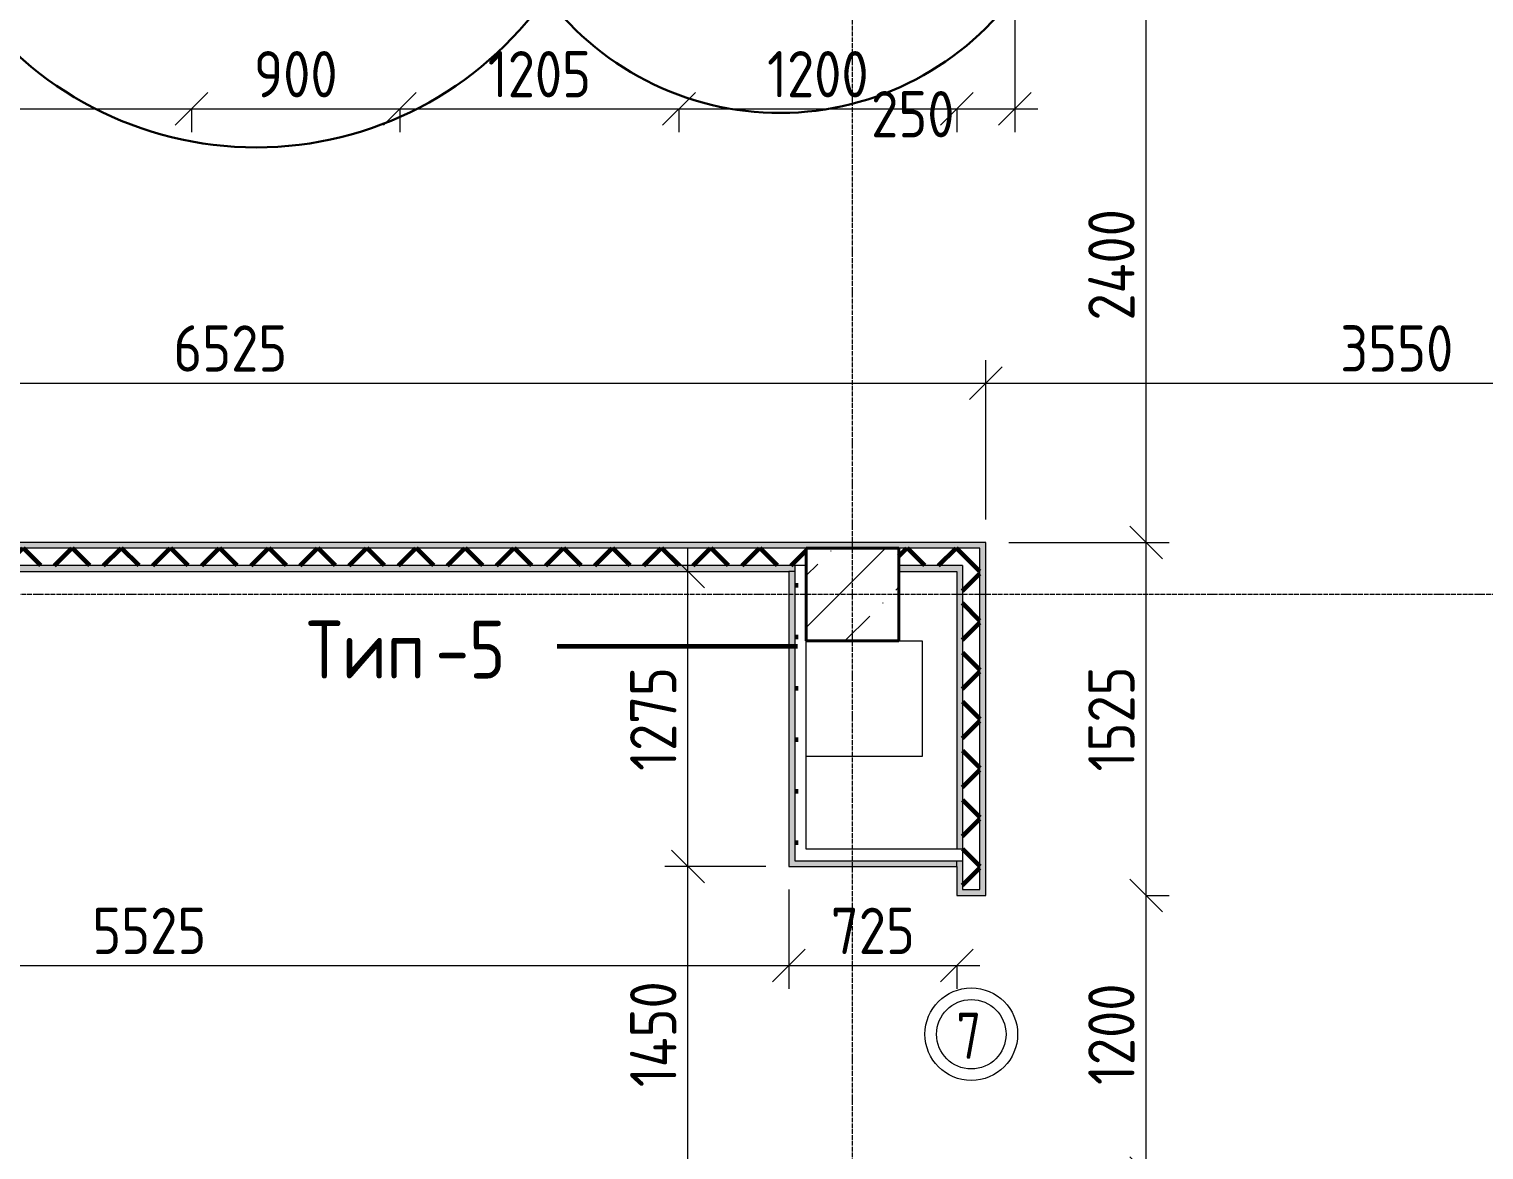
# Model space of a CAD drawing. Header units: millimetres. Extents: x -60946 to 138510, y -262288 to 24501.
# Drawn here: x -15873 to -9590, y -47860 to -43016 of the extents above; entities that cross this region are included whole.
import ezdxf

# ---------------------------------------------------------------- set-up
doc = ezdxf.new("R2010")
doc.units = ezdxf.units.MM
doc.linetypes.add('ADSK_Линия сетки', pattern=[25, 20, -2.5, 0, -2.5])
for name, color, linetype, lineweight in [('2)Тип-2', 3, 'Continuous', 60), ('2)Тип-5', 1, 'Continuous', 60), ('Марки дверей', 7, 'Continuous', 20), ('Несущие колонны', 7, 'Continuous', 18), ('Оси', 7, 'Continuous', 9), ('Перекрытие', 7, 'Continuous', 18), ('Размеры', 7, 'Continuous', 9), ('Стены несущие', 7, 'Continuous', 30), ('Стены отделка', 7, 'Continuous', 30), ('Стены штриховка', 7, 'Continuous', 9)]:
    doc.layers.add(name, color=color, linetype=linetype, lineweight=lineweight)
doc.layers.add('2)Тип-4', color=7, linetype='Continuous', lineweight=30, true_color=0x0080c0)
doc.styles.add('GOST Common_3', font='', dxfattribs={"width": 0.9, "height": 200})
doc.styles.add('GOST Common_B', font='', dxfattribs={"width": 0.8, "height": 200})
doc.styles.get('GOST Common_3').set_extended_font_data('GOST Common')
doc.styles.get('GOST Common_B').set_extended_font_data('GOST Common', bold=True)
doc.dimstyles.new('ADSK_Основной_2_0_1', dxfattribs={"dimscale": 304.8, "dimtxt": 201.142999, "dimasz": 0.463911, "dimexe": 0.328084, "dimexo": 0.328084, "dimgap": 0.164042, "dimtad": 1, "dimdec": 3, "dimrnd": 0.001, "dimdsep": 46, "dimtxsty": 'GOST Common_3', "dimblk1": 'OBLIQUE', "dimblk2": 'OBLIQUE', "dimsah": 1, "dimcen": 0.09, "dimdle": 0.328084, "dimazin": 2, "dimtfac": 1, "dimtdec": 4, "dimtix": 1, "dimtmove": 1, "dimatfit": 3, "dimfxl": 1, "dimtvp": 1, "dimtolj": 1, "dimtzin": 0, "dimlwd": 20, "dimlwe": 20, "dimarcsym": 2})
doc.dimstyles.new('ADSK_Основной_2_0_2', dxfattribs={"dimscale": 304.8, "dimtxt": 201.142999, "dimasz": 0.463911, "dimexe": 0.328084, "dimexo": 0.328084, "dimgap": 0.164042, "dimtad": 1, "dimdec": 3, "dimrnd": 0.001, "dimdsep": 46, "dimtxsty": 'GOST Common_3', "dimblk1": 'OBLIQUE', "dimblk2": 'OBLIQUE', "dimsah": 1, "dimcen": 0.09, "dimdle": 0.328084, "dimazin": 2, "dimtfac": 1, "dimtdec": 4, "dimtix": 1, "dimtmove": 0, "dimatfit": 3, "dimfxl": 1, "dimtvp": 1, "dimtolj": 1, "dimtzin": 0, "dimlwd": 20, "dimlwe": 20, "dimarcsym": 2})
pattern_1 = [(45, (1283.93, -48864.63), (-106.066, 106.066), []), (135, (1283.93, -48864.63), (-106.066, -106.066), [])]

# ---------------------------------------------------------------- blocks, each defined once
blk = doc.blocks.new('ADSK_КолоннаЖБ_Прямоугольная - 400x400 мм-1807142-Кладочный план 1-го этажа')
at = {"layer": 'Несущие колонны', "lineweight": 40}
for p, q in [((-200, 200), (200, 200)), ((-200, -200), (-200, 200)), ((200, 200), (200, -200)), ((200, -200), (-200, -200))]:
    blk.add_line(p, q, dxfattribs=at)
blk = doc.blocks.new('М_двери1 - Марка экземпляра 2-3719212-Кладочный план 1-го этажа')
at = {"layer": 'Марки дверей'}
for radius in [2, 1.5]:
    blk.add_circle((0, 0), radius, dxfattribs=at)
blk = doc.blocks.new('_Oblique')
at = {"color": 0, "linetype": 'ByBlock', "lineweight": -2}
blk.add_line((-0.5, -0.5), (0.5, 0.5), dxfattribs=at)
blk = doc.blocks.new('*D4038')
at = {"layer": 'Defpoints', "color": 0, "transparency": 16777216}
for p in [(-11148.4, -46759.7), (-11048.5, -46759.7), (-11148.4, -47959.7)]:
    blk.add_point(p, dxfattribs=at)
at = {"layer": 'Размеры', "color": 0, "lineweight": 20, "transparency": 16777216}
for p, q in [((-11048.5, -48059.7), (-11048.5, -46659.7)), ((-11048.4, -46759.7), (-10948.5, -46759.7)), ((-11048.4, -47959.7), (-10948.5, -47959.7))]:
    blk.add_line(p, q, dxfattribs=at)
at = {"layer": 'Размеры', "color": 0, "lineweight": 20, "transparency": 16777216, "xscale": 141.4, "yscale": 141.4, "zscale": 141.4}
for p, rotation in [((-11048.5, -46759.7), 90), ((-11048.5, -47959.7), 270)]:
    blk.add_blockref('_Oblique', p, dxfattribs=dict(at, rotation=rotation))
at = {"layer": 'Размеры', "color": 0, "lineweight": 9, "transparency": 16777216, "insert": (-11198.5, -47359.7), "char_height": 200, "width": 560.473, "attachment_point": 5, "rotation": 90, "style": 'GOST Common_3'}
blk.add_mtext('\\A1;1200', dxfattribs=at)
blk = doc.blocks.new('*D4039')
at = {"layer": 'Defpoints', "color": 0, "transparency": 16777216}
for p in [(-11741.1, -45234.7), (-11048.5, -45234.7), (-11148.4, -46759.7)]:
    blk.add_point(p, dxfattribs=at)
at = {"layer": 'Размеры', "color": 0, "lineweight": 20, "transparency": 16777216}
for p, q in [((-11048.5, -46859.7), (-11048.5, -45134.7)), ((-11641.1, -45234.7), (-10948.5, -45234.7)), ((-11048.4, -46759.7), (-10948.5, -46759.7))]:
    blk.add_line(p, q, dxfattribs=at)
at = {"layer": 'Размеры', "color": 0, "lineweight": 20, "transparency": 16777216, "xscale": 141.4, "yscale": 141.4, "zscale": 141.4}
for p, rotation in [((-11048.5, -45234.7), 90), ((-11048.5, -46759.7), 270)]:
    blk.add_blockref('_Oblique', p, dxfattribs=dict(at, rotation=rotation))
at = {"layer": 'Размеры', "color": 0, "lineweight": 9, "transparency": 16777216, "insert": (-11198.5, -45997.2), "char_height": 200, "width": 560.473, "attachment_point": 5, "rotation": 90, "style": 'GOST Common_3'}
blk.add_mtext('\\A1;1525', dxfattribs=at)
blk = doc.blocks.new('*D4040')
at = {"layer": 'Defpoints', "color": 0, "transparency": 16777216}
for p in [(-11616.1, -42834.7), (-11048.5, -42834.7), (-11741.1, -45234.7)]:
    blk.add_point(p, dxfattribs=at)
at = {"layer": 'Размеры', "color": 0, "lineweight": 20, "transparency": 16777216}
for p, q in [((-11048.5, -45334.7), (-11048.5, -42734.7)), ((-11516.1, -42834.7), (-10948.5, -42834.7)), ((-11641.1, -45234.7), (-10948.5, -45234.7))]:
    blk.add_line(p, q, dxfattribs=at)
at = {"layer": 'Размеры', "color": 0, "lineweight": 20, "transparency": 16777216, "xscale": 141.4, "yscale": 141.4, "zscale": 141.4}
for p, rotation in [((-11048.5, -42834.7), 90), ((-11048.5, -45234.7), 270)]:
    blk.add_blockref('_Oblique', p, dxfattribs=dict(at, rotation=rotation))
at = {"layer": 'Размеры', "color": 0, "lineweight": 9, "transparency": 16777216, "insert": (-11198.5, -44034.7), "char_height": 200, "width": 625.93, "attachment_point": 5, "rotation": 90, "style": 'GOST Common_3'}
blk.add_mtext('\\A1;2400', dxfattribs=at)
blk = doc.blocks.new('*D4072')
at = {"layer": 'Defpoints', "color": 0, "transparency": 16777216}
for p in [(-17141.1, -43260.9), (-15171.1, -43260.9), (-15171.1, -43360.9)]:
    blk.add_point(p, dxfattribs=at)
at = {"layer": 'Размеры', "color": 0, "lineweight": 20, "transparency": 16777216}
for p, q in [((-17241.1, -43360.9), (-15071.1, -43360.9)), ((-17141.1, -43360.9), (-17141.1, -43460.9)), ((-15171.1, -43360.9), (-15171.1, -43460.9))]:
    blk.add_line(p, q, dxfattribs=at)
at = {"layer": 'Размеры', "color": 0, "lineweight": 20, "transparency": 16777216, "xscale": 141.4, "yscale": 141.4, "zscale": 141.4, "rotation": 180}
blk.add_blockref('_Oblique', (-17141.1, -43360.9), dxfattribs=at)
at = {"layer": 'Размеры', "color": 0, "lineweight": 20, "transparency": 16777216, "xscale": 141.4, "yscale": 141.4, "zscale": 141.4}
blk.add_blockref('_Oblique', (-15171.1, -43360.9), dxfattribs=at)
at = {"layer": 'Размеры', "color": 0, "lineweight": 9, "transparency": 16777216, "insert": (-16156.1, -43210.9), "char_height": 200, "width": 560.473, "attachment_point": 5, "style": 'GOST Common_3'}
blk.add_mtext('\\A1;1970', dxfattribs=at)
blk = doc.blocks.new('*D4073')
at = {"layer": 'Defpoints', "color": 0, "transparency": 16777216}
for p in [(-15171.1, -43260.9), (-14271.1, -43260.9), (-14271.1, -43360.9)]:
    blk.add_point(p, dxfattribs=at)
at = {"layer": 'Размеры', "color": 0, "lineweight": 20, "transparency": 16777216}
for p, q in [((-15271.1, -43360.9), (-14171.1, -43360.9)), ((-15171.1, -43360.9), (-15171.1, -43460.9)), ((-14271.1, -43360.9), (-14271.1, -43460.9))]:
    blk.add_line(p, q, dxfattribs=at)
at = {"layer": 'Размеры', "color": 0, "lineweight": 20, "transparency": 16777216, "xscale": 141.4, "yscale": 141.4, "zscale": 141.4, "rotation": 180}
blk.add_blockref('_Oblique', (-15171.1, -43360.9), dxfattribs=at)
at = {"layer": 'Размеры', "color": 0, "lineweight": 20, "transparency": 16777216, "xscale": 141.4, "yscale": 141.4, "zscale": 141.4}
blk.add_blockref('_Oblique', (-14271.1, -43360.9), dxfattribs=at)
at = {"layer": 'Размеры', "color": 0, "lineweight": 9, "transparency": 16777216, "insert": (-14721.1, -43210.9), "char_height": 200, "width": 454.106, "attachment_point": 5, "style": 'GOST Common_3'}
blk.add_mtext('\\A1;900', dxfattribs=at)
blk = doc.blocks.new('*D4074')
at = {"layer": 'Defpoints', "color": 0, "transparency": 16777216}
for p in [(-14271.1, -43260.9), (-13066.1, -43260.9), (-13066.1, -43360.9)]:
    blk.add_point(p, dxfattribs=at)
at = {"layer": 'Размеры', "color": 0, "lineweight": 20, "transparency": 16777216}
for p, q in [((-14371.1, -43360.9), (-12966.1, -43360.9)), ((-14271.1, -43360.9), (-14271.1, -43460.9)), ((-13066.1, -43360.9), (-13066.1, -43460.9))]:
    blk.add_line(p, q, dxfattribs=at)
at = {"layer": 'Размеры', "color": 0, "lineweight": 20, "transparency": 16777216, "xscale": 141.4, "yscale": 141.4, "zscale": 141.4, "rotation": 180}
blk.add_blockref('_Oblique', (-14271.1, -43360.9), dxfattribs=at)
at = {"layer": 'Размеры', "color": 0, "lineweight": 20, "transparency": 16777216, "xscale": 141.4, "yscale": 141.4, "zscale": 141.4}
blk.add_blockref('_Oblique', (-13066.1, -43360.9), dxfattribs=at)
at = {"layer": 'Размеры', "color": 0, "lineweight": 9, "transparency": 16777216, "insert": (-13668.6, -43210.9), "char_height": 200, "width": 560.473, "attachment_point": 5, "style": 'GOST Common_3'}
blk.add_mtext('\\A1;1205', dxfattribs=at)
blk = doc.blocks.new('*D4075')
at = {"layer": 'Defpoints', "color": 0, "transparency": 16777216}
for p in [(-13066.1, -43260.9), (-11866.1, -43260.9), (-11866.1, -43360.9)]:
    blk.add_point(p, dxfattribs=at)
at = {"layer": 'Размеры', "color": 0, "lineweight": 20, "transparency": 16777216}
for p, q in [((-13166.1, -43360.9), (-11766.1, -43360.9)), ((-13066.1, -43360.9), (-13066.1, -43460.9)), ((-11866.1, -43360.9), (-11866.1, -43460.9))]:
    blk.add_line(p, q, dxfattribs=at)
at = {"layer": 'Размеры', "color": 0, "lineweight": 20, "transparency": 16777216, "xscale": 141.4, "yscale": 141.4, "zscale": 141.4, "rotation": 180}
blk.add_blockref('_Oblique', (-13066.1, -43360.9), dxfattribs=at)
at = {"layer": 'Размеры', "color": 0, "lineweight": 20, "transparency": 16777216, "xscale": 141.4, "yscale": 141.4, "zscale": 141.4}
blk.add_blockref('_Oblique', (-11866.1, -43360.9), dxfattribs=at)
at = {"layer": 'Размеры', "color": 0, "lineweight": 9, "transparency": 16777216, "insert": (-12466.1, -43210.9), "char_height": 200, "width": 560.473, "attachment_point": 5, "style": 'GOST Common_3'}
blk.add_mtext('\\A1;1200', dxfattribs=at)
blk = doc.blocks.new('*D4076')
at = {"layer": 'Defpoints', "color": 0, "transparency": 16777216}
for p in [(-11616.1, -42834.7), (-11866.1, -43260.9), (-11616.1, -43360.9)]:
    blk.add_point(p, dxfattribs=at)
at = {"layer": 'Размеры', "color": 0, "lineweight": 20, "transparency": 16777216}
for p, q in [((-11616.1, -42934.7), (-11616.1, -43460.9)), ((-11966.1, -43360.9), (-11516.1, -43360.9)), ((-11866.1, -43360.9), (-11866.1, -43460.9))]:
    blk.add_line(p, q, dxfattribs=at)
at = {"layer": 'Размеры', "color": 0, "lineweight": 20, "transparency": 16777216, "xscale": 141.4, "yscale": 141.4, "zscale": 141.4, "rotation": 180}
blk.add_blockref('_Oblique', (-11866.1, -43360.9), dxfattribs=at)
at = {"layer": 'Размеры', "color": 0, "lineweight": 20, "transparency": 16777216, "xscale": 141.4, "yscale": 141.4, "zscale": 141.4}
blk.add_blockref('_Oblique', (-11616.1, -43360.9), dxfattribs=at)
at = {"layer": 'Размеры', "color": 0, "lineweight": 9, "transparency": 16777216, "insert": (-12236, -43283.7), "char_height": 200, "width": 454.106, "attachment_point": 1, "line_spacing_factor": 1.022761, "style": 'GOST Common_3'}
blk.add_mtext('\\A1;250', dxfattribs=at)
blk = doc.blocks.new('*D4077')
at = {"layer": 'Defpoints', "color": 0, "transparency": 16777216}
for p in [(-18266.1, -44446.1), (-11741.1, -44546.1), (-11741.1, -45234.7)]:
    blk.add_point(p, dxfattribs=at)
at = {"layer": 'Размеры', "color": 0, "lineweight": 20, "transparency": 16777216}
for p, q in [((-11741.1, -45134.7), (-11741.1, -44446.1)), ((-18366.1, -44546.1), (-11641.1, -44546.1)), ((-18266.1, -44546.1), (-18266.1, -44646.1))]:
    blk.add_line(p, q, dxfattribs=at)
at = {"layer": 'Размеры', "color": 0, "lineweight": 20, "transparency": 16777216, "xscale": 141.4, "yscale": 141.4, "zscale": 141.4, "rotation": 180}
blk.add_blockref('_Oblique', (-18266.1, -44546.1), dxfattribs=at)
at = {"layer": 'Размеры', "color": 0, "lineweight": 20, "transparency": 16777216, "xscale": 141.4, "yscale": 141.4, "zscale": 141.4}
blk.add_blockref('_Oblique', (-11741.1, -44546.1), dxfattribs=at)
at = {"layer": 'Размеры', "color": 0, "lineweight": 9, "transparency": 16777216, "insert": (-15003.6, -44396.1), "char_height": 200, "width": 605.475, "attachment_point": 5, "style": 'GOST Common_3'}
blk.add_mtext('\\A1;6525', dxfattribs=at)
blk = doc.blocks.new('*D4078')
at = {"layer": 'Defpoints', "color": 0, "transparency": 16777216}
for p in [(-8191.1, -44546.1), (-8191.1, -44784.7), (-11741.1, -45234.7)]:
    blk.add_point(p, dxfattribs=at)
at = {"layer": 'Размеры', "color": 0, "lineweight": 20, "transparency": 16777216}
for p, q in [((-11741.1, -45134.7), (-11741.1, -44446.1)), ((-8191.1, -44684.7), (-8191.1, -44446.1)), ((-11841.1, -44546.1), (-8091.1, -44546.1))]:
    blk.add_line(p, q, dxfattribs=at)
at = {"layer": 'Размеры', "color": 0, "lineweight": 20, "transparency": 16777216, "xscale": 141.4, "yscale": 141.4, "zscale": 141.4, "rotation": 180}
blk.add_blockref('_Oblique', (-11741.1, -44546.1), dxfattribs=at)
at = {"layer": 'Размеры', "color": 0, "lineweight": 20, "transparency": 16777216, "xscale": 141.4, "yscale": 141.4, "zscale": 141.4}
blk.add_blockref('_Oblique', (-8191.1, -44546.1), dxfattribs=at)
at = {"layer": 'Размеры', "color": 0, "lineweight": 9, "transparency": 16777216, "insert": (-9966.1, -44396.1), "char_height": 200, "width": 605.475, "attachment_point": 5, "style": 'GOST Common_3'}
blk.add_mtext('\\A1;3550', dxfattribs=at)
blk = doc.blocks.new('*D3919')
at = {"layer": 'Defpoints', "color": 0, "transparency": 16777216}
for p in [(-13027.2, -46634.7), (-12591.1, -46634.7), (-12591.1, -48084.7)]:
    blk.add_point(p, dxfattribs=at)
at = {"layer": 'Размеры', "color": 0, "lineweight": 20, "transparency": 16777216}
for p, q in [((-13027.2, -48184.7), (-13027.2, -46534.7)), ((-12691.1, -46634.7), (-13127.2, -46634.7)), ((-12691.1, -48084.7), (-13127.2, -48084.7))]:
    blk.add_line(p, q, dxfattribs=at)
at = {"layer": 'Размеры', "color": 0, "lineweight": 20, "transparency": 16777216, "xscale": 141.4, "yscale": 141.4, "zscale": 141.4}
for p, rotation in [((-13027.2, -46634.7), 90), ((-13027.2, -48084.7), 270)]:
    blk.add_blockref('_Oblique', p, dxfattribs=dict(at, rotation=rotation))
at = {"layer": 'Размеры', "color": 0, "lineweight": 9, "transparency": 16777216, "insert": (-13177.2, -47359.7), "char_height": 200, "width": 580.928, "attachment_point": 5, "rotation": 90, "style": 'GOST Common_3'}
blk.add_mtext('\\A1;1450', dxfattribs=at)
blk = doc.blocks.new('*D3920')
at = {"layer": 'Defpoints', "color": 0, "transparency": 16777216}
for p in [(-13127.1, -45359.7), (-13027.2, -45359.7), (-12591.1, -46634.7)]:
    blk.add_point(p, dxfattribs=at)
at = {"layer": 'Размеры', "color": 0, "lineweight": 20, "transparency": 16777216}
for p, q in [((-13027.2, -46734.7), (-13027.2, -45259.7)), ((-13027.1, -45359.7), (-12927.2, -45359.7)), ((-12691.1, -46634.7), (-13127.2, -46634.7))]:
    blk.add_line(p, q, dxfattribs=at)
at = {"layer": 'Размеры', "color": 0, "lineweight": 20, "transparency": 16777216, "xscale": 141.4, "yscale": 141.4, "zscale": 141.4}
for p, rotation in [((-13027.2, -45359.7), 90), ((-13027.2, -46634.7), 270)]:
    blk.add_blockref('_Oblique', p, dxfattribs=dict(at, rotation=rotation))
at = {"layer": 'Размеры', "color": 0, "lineweight": 9, "transparency": 16777216, "insert": (-13177.2, -45997.2), "char_height": 200, "width": 560.473, "attachment_point": 5, "rotation": 90, "style": 'GOST Common_3'}
blk.add_mtext('\\A1;1275', dxfattribs=at)
blk = doc.blocks.new('*D3928')
at = {"layer": 'Defpoints', "color": 0, "transparency": 16777216}
for p in [(-18116.1, -45659.7), (-12591.1, -46634.7), (-12591.1, -47062.9)]:
    blk.add_point(p, dxfattribs=at)
at = {"layer": 'Размеры', "color": 0, "lineweight": 20, "transparency": 16777216}
for p, q in [((-18116.1, -45759.7), (-18116.1, -47162.9)), ((-12591.1, -46734.7), (-12591.1, -47162.9)), ((-18216.1, -47062.9), (-12491.1, -47062.9))]:
    blk.add_line(p, q, dxfattribs=at)
at = {"layer": 'Размеры', "color": 0, "lineweight": 20, "transparency": 16777216, "xscale": 141.4, "yscale": 141.4, "zscale": 141.4, "rotation": 180}
blk.add_blockref('_Oblique', (-18116.1, -47062.9), dxfattribs=at)
at = {"layer": 'Размеры', "color": 0, "lineweight": 20, "transparency": 16777216, "xscale": 141.4, "yscale": 141.4, "zscale": 141.4}
blk.add_blockref('_Oblique', (-12591.1, -47062.9), dxfattribs=at)
at = {"layer": 'Размеры', "color": 0, "lineweight": 9, "transparency": 16777216, "insert": (-15353.6, -46912.9), "char_height": 200, "width": 605.475, "attachment_point": 5, "style": 'GOST Common_3'}
blk.add_mtext('\\A1;5525', dxfattribs=at)
blk = doc.blocks.new('*D3929')
at = {"layer": 'Defpoints', "color": 0, "transparency": 16777216}
for p in [(-12591.1, -46634.7), (-11866.1, -46962.9), (-11866.1, -47062.9)]:
    blk.add_point(p, dxfattribs=at)
at = {"layer": 'Размеры', "color": 0, "lineweight": 20, "transparency": 16777216}
for p, q in [((-12591.1, -46734.7), (-12591.1, -47162.9)), ((-12691.1, -47062.9), (-11766.1, -47062.9)), ((-11866.1, -47062.9), (-11866.1, -47162.9))]:
    blk.add_line(p, q, dxfattribs=at)
at = {"layer": 'Размеры', "color": 0, "lineweight": 20, "transparency": 16777216, "xscale": 141.4, "yscale": 141.4, "zscale": 141.4, "rotation": 180}
blk.add_blockref('_Oblique', (-12591.1, -47062.9), dxfattribs=at)
at = {"layer": 'Размеры', "color": 0, "lineweight": 20, "transparency": 16777216, "xscale": 141.4, "yscale": 141.4, "zscale": 141.4}
blk.add_blockref('_Oblique', (-11866.1, -47062.9), dxfattribs=at)
at = {"layer": 'Размеры', "color": 0, "lineweight": 9, "transparency": 16777216, "insert": (-12228.6, -46912.9), "char_height": 200, "width": 454.106, "attachment_point": 5, "style": 'GOST Common_3'}
blk.add_mtext('\\A1;725', dxfattribs=at)

msp = doc.modelspace()

# ---------------------------------------------------------------- hatches: boundary and pattern name
at = {"layer": '2)Тип-2'}
msp.add_hatch(color=256, dxfattribs=at).paths.add_polyline_path([(-12293.961, -45259.6624), (-11766.0657, -45259.6624), (-11766.0657, -45234.6624), (-18266.0657, -45234.6624), (-18266.0657, -45259.6624), (-12516.0657, -45259.6624)])
h = msp.add_hatch(color=256, dxfattribs=at)
h.paths.add_polyline_path([(-11741.0657, -55809.6624), (-11741.0657, -54709.6624), (-11766.0657, -54709.6624), (-11766.0657, -55809.6624)])
h.paths.add_polyline_path([(-11741.0657, -53459.6624), (-11741.0657, -52184.6624), (-11766.0657, -52184.6624), (-11766.0657, -53459.6624)])
h.paths.add_polyline_path([(-11766.0657, -50934.6624), (-11741.0657, -50934.6624), (-11741.0657, -47984.6624), (-11766.0657, -47984.6624), (-11766.0657, -48702.4494)])
h.paths.add_polyline_path([(-11741.0657, -46734.6624), (-11741.0657, -45234.6624), (-11766.0657, -45234.6624), (-11766.0657, -46734.6624)])
h = msp.add_hatch(dxfattribs=at)
h.set_pattern_fill('FP_4', color=256, style=0, pattern_type=2)
h.set_pattern_definition(pattern_1)
h.paths.add_polyline_path([(-12516.0657, -45334.6624), (-12516.0657, -45259.6624), (-18116.0657, -45259.6624), (-18116.0657, -45334.6624), (-12566.0657, -45334.6624)])
h.paths.add_polyline_path([(-11866.0657, -45334.6624), (-11841.0657, -45334.6624), (-11841.0657, -45259.6624), (-12116.0657, -45259.6624), (-12116.0657, -45334.6624)])
h = msp.add_hatch(dxfattribs=at)
h.set_pattern_fill('FP_4', color=256, style=0, pattern_type=2)
h.set_pattern_definition(pattern_1)
h.paths.add_polyline_path([(-11766.0657, -55809.6624), (-11766.0657, -54709.6624), (-11841.0657, -54709.6624), (-11841.0657, -55809.6624)])
h.paths.add_polyline_path([(-11841.0657, -53459.6624), (-11766.0657, -53459.6624), (-11766.0657, -52184.6624), (-11841.0657, -52184.6624), (-11841.0657, -53334.6624)])
h.paths.add_polyline_path([(-11841.0657, -50934.6624), (-11766.0657, -50934.6624), (-11766.0657, -47984.6624), (-11841.0657, -47984.6624), (-11841.0657, -50809.6624)])
h.paths.add_polyline_path([(-11841.0657, -46734.6624), (-11766.0657, -46734.6624), (-11766.0657, -45259.6624), (-11841.0657, -45259.6624), (-11841.0657, -46609.6624)])
h = msp.add_hatch(color=256, dxfattribs=at)
h.paths.add_polyline_path([(-11866.0657, -45359.6624), (-11866.0657, -45334.6624), (-12116.0657, -45334.6624), (-12116.0657, -45359.6624)])
h.paths.add_polyline_path([(-18116.0657, -45359.6624), (-12566.0657, -45359.6624), (-12566.0657, -45334.6624), (-18116.0657, -45334.6624)])
h = msp.add_hatch(color=256, dxfattribs=at)
h.paths.add_polyline_path([(-11841.0657, -55809.6624), (-11841.0657, -54884.6624), (-11866.0657, -54884.6624), (-11866.0657, -55809.6624)])
h.paths.add_polyline_path([(-11841.0657, -54834.6624), (-11841.0657, -54709.6624), (-11741.0657, -54709.6624), (-11741.0657, -54684.6624), (-11866.0657, -54684.6624), (-11866.0657, -54834.6624)])
h.paths.add_polyline_path([(-11741.0657, -53484.6624), (-11741.0657, -53459.6624), (-11841.0657, -53459.6624), (-11841.0657, -53334.6624), (-11866.0657, -53334.6624), (-11866.0657, -53484.6624)])
h.paths.add_polyline_path([(-11841.0657, -53284.6624), (-11841.0657, -52359.6624), (-11866.0657, -52359.6624), (-11866.0657, -53284.6624)])
h.paths.add_polyline_path([(-11841.0657, -52309.6624), (-11841.0657, -52184.6624), (-11741.0657, -52184.6624), (-11741.0657, -52159.6624), (-11866.0657, -52159.6624), (-11866.0657, -52309.6624)])
h.paths.add_polyline_path([(-11866.0657, -50959.6624), (-11741.0657, -50959.6624), (-11741.0657, -50934.6624), (-11841.0657, -50934.6624), (-11841.0657, -50809.6624), (-11866.0657, -50809.6624), (-11866.0657, -50834.6624)])
h.paths.add_polyline_path([(-11841.0657, -50759.6624), (-11841.0657, -49109.6624), (-11866.0657, -49109.6624), (-11866.0657, -50759.6624)])
h.paths.add_polyline_path([(-11841.0657, -49059.6624), (-11841.0657, -48159.6624), (-11866.0657, -48159.6624), (-11866.0657, -49059.6624)])
h.paths.add_polyline_path([(-11866.0657, -48109.6624), (-11841.0657, -48109.6624), (-11841.0657, -47984.6624), (-11741.0657, -47984.6624), (-11741.0657, -47959.6624), (-11866.0657, -47959.6624), (-11866.0657, -48084.6624)])
h.paths.add_polyline_path([(-11866.0657, -46759.6624), (-11741.0657, -46759.6624), (-11741.0657, -46734.6624), (-11841.0657, -46734.6624), (-11841.0657, -46609.6624), (-11866.0657, -46609.6624), (-11866.0657, -46634.6624)])
h.paths.add_polyline_path([(-11841.0657, -46559.6624), (-11841.0657, -45334.6624), (-11866.0657, -45334.6624), (-11866.0657, -46559.6624)])
at = {"layer": '2)Тип-5', "true_color": 0xd50000}
for points in [[(-12566.0657, -46609.6624), (-12566.0657, -45359.6624), (-12591.0657, -45359.6624), (-12591.0657, -46609.6624)], [(-12293.961, -46634.6624), (-11866.0657, -46634.6624), (-11866.0657, -46609.6624), (-12591.0657, -46609.6624), (-12591.0657, -46634.6624)]]:
    msp.add_hatch(color=12, dxfattribs=at).paths.add_polyline_path(points)
h = msp.add_hatch(dxfattribs=at)
h.set_pattern_fill('FP_6', color=12, style=0, pattern_type=2)
h.set_pattern_definition([(0, (1283.93, -48864.63), (111.125, 111.125), [55.562, -166.687]), (90, (1311.72, -48892.41), (-111.125, 111.125), [55.562, -166.687])])
h.paths.add_polyline_path([(-12516.0657, -46559.6624), (-12516.0657, -45334.6624), (-12566.0657, -45334.6624), (-12566.0657, -46559.6624)])
at = {"layer": 'Несущие колонны', "lineweight": 9}
h = msp.add_hatch(dxfattribs=at)
h.set_pattern_fill('FP_3', color=256, style=0, pattern_type=2)
h.set_pattern_definition([(45, (1283.93, -48864.63), (-224.5064, 224.5064), []), (45, (1508.44, -48864.63), (-224.5064, 224.5064), [396.875, -79.375, 3.353, -76.022])])
h.paths.add_polyline_path([(-12116.0657, -45659.6624), (-12116.0657, -45259.6624), (-12516.0657, -45259.6624), (-12516.0657, -45659.6624), (-12293.961, -45659.6624)])

# ---------------------------------------------------------------- linework, layer by layer
at = {"layer": '2)Тип-4', "color": 5}
msp.add_lwpolyline([(-18231.9976, -42875.0122, -0.52056705), (-18231.9976, -40339.9261, -0.52056705), (-18231.9976, -38774.841, -0.52056705), (-18231.9976, -37314.357, -0.52056705), (-16712.4236, -36864.0133, -0.52056705), (-14041.0003, -36864.0133, -0.52056705), (-11666.4156, -36864.0133, -0.52056705), (-11573.0251, -38271.8218, -0.52056705), (-11573.0251, -40097.4578, -0.52056705), (-11573.0251, -42804.8792, -0.52056705), (-13638.8556, -42875.0122, -0.52056705), (-16144.8123, -42875.0122, -0.52056705)], format="xyb", close=True, dxfattribs=at)
at = {"layer": '2)Тип-5'}
msp.add_line((-12553.5657, -45683.4374), (-13591.5171, -45683.4374), dxfattribs=at)
at = {"layer": 'Несущие колонны', "lineweight": 9}
for p, q in [((-12116.0657, -45259.6624), (-12516.0657, -45259.6624)), ((-12516.0657, -45259.6624), (-12516.0657, -45334.6624)), ((-12116.0657, -45334.6624), (-12116.0657, -45259.6624)), ((-12516.0657, -45334.6624), (-12516.0657, -45359.6624)), ((-12516.0657, -45359.6624), (-12516.0657, -45659.6624)), ((-12116.0657, -45359.6624), (-12116.0657, -45334.6624)), ((-12116.0657, -45659.6624), (-12116.0657, -45359.6624)), ((-12516.0657, -45659.6624), (-12116.0657, -45659.6624))]:
    msp.add_line(p, q, dxfattribs=at)
at = {"layer": 'Оси', "linetype": 'ADSK_Линия сетки', "lineweight": 5}
for p, q in [((-12316.0657, -59838.5137), (-12316.0657, -24363.7173)), ((63681.4538, -45459.6624), (-23956.1623, -45459.6624))]:
    msp.add_line(p, q, dxfattribs=at)
at = {"layer": 'Перекрытие'}
for p, q in [((-12116.0657, -45659.6624), (-12016.0657, -45659.6624)), ((-12016.0657, -45659.6624), (-12016.0657, -46159.6624)), ((-12016.0657, -46159.6624), (-12516.0657, -46159.6624))]:
    msp.add_line(p, q, dxfattribs=at)
at = {"layer": 'Стены несущие', "lineweight": 9}
for p, q in [((-11741.0657, -45234.6624), (-18266.0657, -45234.6624)), ((-11741.0657, -46759.6624), (-11741.0657, -45234.6624)), ((-18116.0657, -45359.6624), (-12591.0657, -45359.6624)), ((-12516.0657, -46559.6624), (-12516.0657, -45359.6624)), ((-12116.0657, -45359.6624), (-11866.0657, -45359.6624)), ((-11866.0657, -45359.6624), (-11866.0657, -46559.6624)), ((-11866.0657, -46559.6624), (-12516.0657, -46559.6624)), ((-11866.0657, -46634.6624), (-11866.0657, -46759.6624)), ((-11866.0657, -46759.6624), (-11741.0657, -46759.6624))]:
    msp.add_line(p, q, dxfattribs=at)
at = {"layer": 'Стены отделка', "lineweight": 18}
for p, q in [((-12591.0657, -45359.6624), (-12591.0657, -46634.6624)), ((-12591.0657, -46634.6624), (-11866.0657, -46634.6624))]:
    msp.add_line(p, q, dxfattribs=at)
at = {"layer": 'Стены штриховка', "lineweight": 9}
for p, q in [((-11766.0657, -45259.6624), (-18266.0657, -45259.6624)), ((-12516.0657, -45334.6624), (-12516.0657, -45259.6624)), ((-12116.0657, -45259.6624), (-12116.0657, -45359.6624)), ((-11766.0657, -46734.6624), (-11766.0657, -45259.6624)), ((-12516.0657, -45334.6624), (-18116.0657, -45334.6624)), ((-12566.0657, -45359.6624), (-12591.0657, -45359.6624)), ((-12566.0657, -45334.6624), (-12566.0657, -46609.6624)), ((-11841.0657, -45334.6624), (-12116.0657, -45334.6624)), ((-11841.0657, -45334.6624), (-11841.0657, -46734.6624)), ((-12566.0657, -46609.6624), (-11841.0657, -46609.6624)), ((-11841.0657, -46559.6624), (-11866.0657, -46559.6624)), ((-11866.0657, -46634.6624), (-11866.0657, -46609.6624)), ((-11841.0657, -46734.6624), (-11766.0657, -46734.6624))]:
    msp.add_line(p, q, dxfattribs=at)

# ---------------------------------------------------------------- block references
at = {"layer": 'Марки дверей', "xscale": 99.99999999999993, "yscale": 99.99999999999993, "zscale": 99.99999999999993}
msp.add_blockref('М_двери1 - Марка экземпляра 2-3719212-Кладочный план 1-го этажа', (-11803.5657, -47359.6624), dxfattribs=at)
at = {"layer": 'Несущие колонны', "lineweight": 40, "rotation": 89.9999999999999}
msp.add_blockref('ADSK_КолоннаЖБ_Прямоугольная - 400x400 мм-1807142-Кладочный план 1-го этажа', (-12316.0657, -45459.6624), dxfattribs=at)

# ---------------------------------------------------------------- texts
at = {"layer": '2)Тип-5', "color": 116, "lineweight": 9, "true_color": 0x008040, "char_height": 250, "attachment_point": 1, "style": 'GOST Common_3'}
for s, insert, width in [('Тип', (-14673.8113, -45572.5103), 673.4175), ('-5', (-14118.1863, -45572.5103), 432.91125)]:
    msp.add_mtext(s, dxfattribs=dict(at, insert=insert, width=width))
at = {"layer": 'Марки дверей', "lineweight": 5, "insert": (-11867.6231, -47266.0035), "char_height": 200, "width": 147.5105, "attachment_point": 1, "style": 'GOST Common_B'}
msp.add_mtext('\\fGOST Common|b1|i0|c204|p34|;\\W.8;7', dxfattribs=at)

# ---------------------------------------------------------------- dimensions: what is measured, and where the dimension line sits
at = {"layer": 'Размеры', "lineweight": 9}
for base, p1, p2, override, picture, middle in [((-11048.4627, -42834.6624), (-11741.0657, -45234.6624), (-11616.0657, -42834.6624), {"dimpost": '<>', "dimfxl": 2403.253004}, '*D4040', (-11198.4627, -44034.6624)), ((-11048.4627, -45234.6624), (-11148.4476, -46759.6624), (-11741.0657, -45234.6624), {"dimpost": '<>', "dimfxl": 1636.099374}, '*D4039', (-11198.4627, -45997.1624)), ((-13027.164, -45359.6624), (-12591.0657, -46634.6624), (-13127.1489, -45359.6624), {"dimpost": '<>', "dimfxl": 1383.116135}, '*D3920', (-13177.164, -45997.1624)), ((-13027.164, -46634.6624), (-12591.0657, -48084.6624), (-12591.0657, -46634.6624), {"dimpost": '<>', "dimfxl": 1450}, '*D3919', (-13177.164, -47359.6624)), ((-11048.4627, -46759.6624), (-11148.4476, -47959.6624), (-11148.4476, -46759.6624), {"dimpost": '<>', "dimfxl": 1200}, '*D4038', (-11198.4627, -47359.6624))]:
    dim = msp.add_linear_dim(base=base, p1=p1, p2=p2, angle=90, dimstyle='ADSK_Основной_2_0_2', override=override, dxfattribs=at)
    dim.commit()
    dim.dimension.update_dxf_attribs({"geometry": picture, "text_midpoint": middle})
dim = msp.add_linear_dim(base=(-11616.0657, -43360.9251), p1=(-11866.0657, -43260.9402), p2=(-11616.0657, -42834.6624), dimstyle='ADSK_Основной_2_0_1', override={"dimpost": '<>', "dimfxl": 494.178857}, dxfattribs=at)
dim.commit()
dim.dimension.update_dxf_attribs({"geometry": '*D4076', "text_midpoint": (-12008.9212, -43600.3723), "dimtype": 160})
for base, p1, p2, override, picture, middle in [((-15171.0657, -43360.9251), (-17141.0657, -43260.9402), (-15171.0657, -43260.9402), {"dimpost": '<>', "dimfxl": 1970}, '*D4072', (-16156.0657, -43210.9251)), ((-14271.0657, -43360.9251), (-15171.0657, -43260.9402), (-14271.0657, -43260.9402), {"dimpost": '<>', "dimfxl": 900}, '*D4073', (-14721.0657, -43210.9251)), ((-13066.0657, -43360.9251), (-14271.0657, -43260.9402), (-13066.0657, -43260.9402), {"dimpost": '<>', "dimfxl": 1205}, '*D4074', (-13668.5657, -43210.9251)), ((-11866.0657, -43360.9251), (-13066.0657, -43260.9402), (-11866.0657, -43260.9402), {"dimpost": '<>', "dimfxl": 1200}, '*D4075', (-12466.0657, -43210.9251)), ((-11741.0657, -44546.0652), (-18266.0657, -44446.0803), (-11741.0657, -45234.6624), {"dimpost": '<>', "dimfxl": 6572.479496}, '*D4077', (-15003.5657, -44396.0652)), ((-8191.0657, -44546.0652), (-11741.0657, -45234.6624), (-8191.0657, -44784.6624), {"dimpost": '<>', "dimfxl": 3578.407467}, '*D4078', (-9966.0657, -44396.0652)), ((-12591.0657, -47062.9058), (-18116.0657, -45659.6624), (-12591.0657, -46634.6624), {"dimpost": '<>', "dimfxl": 5610.369863}, '*D3928', (-15353.5657, -46912.9058)), ((-11866.0657, -47062.9058), (-12591.0657, -46634.6624), (-11866.0657, -46962.9209), {"dimpost": '<>', "dimfxl": 795.850895}, '*D3929', (-12228.5657, -46912.9058))]:
    dim = msp.add_linear_dim(base=base, p1=p1, p2=p2, dimstyle='ADSK_Основной_2_0_2', override=override, dxfattribs=at)
    dim.commit()
    dim.dimension.update_dxf_attribs({"geometry": picture, "text_midpoint": middle})

doc.saveas('drawing.dxf')
